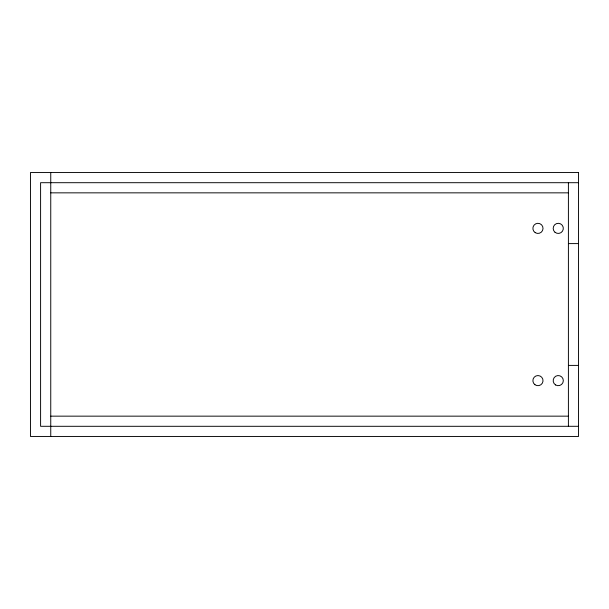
<?xml version="1.0" encoding="UTF-8"?>
<svg xmlns="http://www.w3.org/2000/svg" width="609" height="609" viewBox="0 0 609 609"><rect width="100%" height="100%" fill="white"/><g stroke="black" fill="none" stroke-linecap="round" stroke-linejoin="round"><path stroke-width="0.91" d="M578.55 182.7L40.597 182.7L40.597 426.3L578.55 426.3M50.753 192.847L568.403 192.847M568.403 243.6L578.55 243.6M568.403 365.4L578.55 365.4M50.753 416.153L568.403 416.153M568.403 182.7L568.403 426.3M50.753 172.553L50.753 436.447M578.55 172.553L30.45 172.553L30.45 436.447L578.55 436.447L578.55 172.553M535.197 232.638A5.078 5.078 0 0 0 543.022 228.626A5.078 5.078 0 0 0 535.631 223.861A5.078 5.078 0 0 0 535.197 232.638M555.621 384.964A5.078 5.078 0 0 0 563.325 380.732A5.078 5.078 0 0 0 555.804 376.179A5.078 5.078 0 0 0 555.621 384.964M555.027 232.295A5.078 5.078 0 0 0 563.256 229.205A5.078 5.078 0 0 0 556.466 223.625A5.078 5.078 0 0 0 555.027 232.295M534.93 384.705A5.078 5.078 0 0 0 542.992 381.196A5.078 5.078 0 0 0 535.928 375.974A5.078 5.078 0 0 0 534.93 384.705"/></g></svg>
